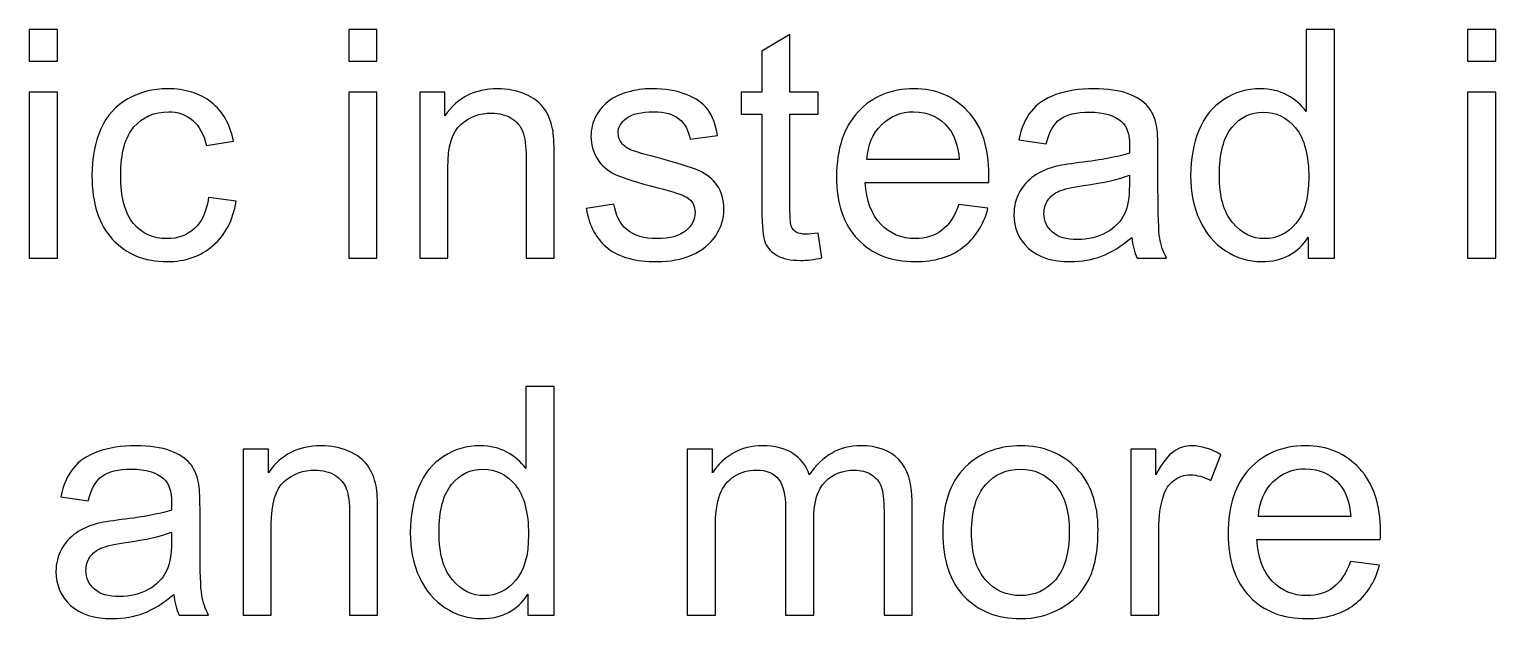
# Model space of a CAD drawing. Header units: millimetres. Extents: x 198 to 2433, y -984 to 145.
# Drawn here: x 1535 to 1651.6, y -943.1 to -896.2 of the extents above; entities that cross this region are included whole.
import ezdxf

# ---------------------------------------------------------------- set-up
doc = ezdxf.new("R2010")
doc.units = ezdxf.units.MM
doc.header["$MEASUREMENT"] = 0
doc.layers.add('Layer 1', color=7, linetype='Continuous')

msp = doc.modelspace()

# ---------------------------------------------------------------- linework, layer by layer
at = {"layer": 'Layer 1', "color": 250}
for points, knots in [([(1535.0001, -898.7872), (1535.0001, -898.7872), (1535.0001, -896.2472), (1535.0001, -896.2472), (1535.0001, -896.2472), (1537.2353, -896.2472), (1537.2353, -896.2472), (1537.2353, -896.2472), (1537.2353, -898.7872), (1537.2353, -898.7872), (1537.2353, -898.7872), (1535.0001, -898.7872), (1535.0001, -898.7872)], [0, 0, 0, 0, 0.25, 0.25, 0.25, 0.5, 0.5, 0.5, 0.75, 0.75, 0.75, 1, 1, 1, 1]), ([(1560.4001, -898.7872), (1560.4001, -898.7872), (1560.4001, -896.2472), (1560.4001, -896.2472), (1560.4001, -896.2472), (1562.6353, -896.2472), (1562.6353, -896.2472), (1562.6353, -896.2472), (1562.6353, -898.7872), (1562.6353, -898.7872), (1562.6353, -898.7872), (1560.4001, -898.7872), (1560.4001, -898.7872)], [0, 0, 0, 0, 0.25, 0.25, 0.25, 0.5, 0.5, 0.5, 0.75, 0.75, 0.75, 1, 1, 1, 1]), ([(1636.6889, -914.4336), (1636.6889, -914.4336), (1636.6889, -912.7614), (1636.6889, -912.7614), (1635.8549, -914.0611), (1634.6273, -914.713), (1633.0059, -914.713), (1631.956, -914.713), (1630.9908, -914.4251), (1630.1145, -913.8452), (1629.234, -913.2694), (1628.5524, -912.4609), (1628.0656, -911.4279), (1627.583, -910.3908), (1627.3417, -909.2012), (1627.3417, -907.855), (1627.3417, -906.5427), (1627.5618, -905.3531), (1627.9979, -904.2821), (1628.4381, -903.2153), (1629.0943, -902.394), (1629.9706, -901.8267), (1630.8427, -901.2552), (1631.8248, -900.9716), (1632.9043, -900.9716), (1633.7002, -900.9716), (1634.4071, -901.1409), (1635.0252, -901.4754), (1635.6433, -901.8098), (1636.147, -902.2501), (1636.5365, -902.7877), (1636.5365, -902.7877), (1636.5365, -896.2472), (1636.5365, -896.2472), (1636.5365, -896.2472), (1638.7717, -896.2472), (1638.7717, -896.2472), (1638.7717, -896.2472), (1638.7717, -914.4336), (1638.7717, -914.4336), (1638.7717, -914.4336), (1636.6889, -914.4336), (1636.6889, -914.4336)], [0, 0, 0, 0, 0.07142857, 0.07142857, 0.07142857, 0.14285714, 0.14285714, 0.14285714, 0.21428571, 0.21428571, 0.21428571, 0.28571429, 0.28571429, 0.28571429, 0.35714286, 0.35714286, 0.35714286, 0.42857143, 0.42857143, 0.42857143, 0.5, 0.5, 0.5, 0.57142857, 0.57142857, 0.57142857, 0.64285714, 0.64285714, 0.64285714, 0.71428571, 0.71428571, 0.71428571, 0.78571429, 0.78571429, 0.78571429, 0.85714286, 0.85714286, 0.85714286, 0.92857143, 0.92857143, 0.92857143, 1, 1, 1, 1]), ([(1649.3635, -898.7872), (1649.3635, -898.7872), (1649.3635, -896.2472), (1649.3635, -896.2472), (1649.3635, -896.2472), (1651.5987, -896.2472), (1651.5987, -896.2472), (1651.5987, -896.2472), (1651.5987, -898.7872), (1651.5987, -898.7872), (1651.5987, -898.7872), (1649.3635, -898.7872), (1649.3635, -898.7872)], [0, 0, 0, 0, 0.25, 0.25, 0.25, 0.5, 0.5, 0.5, 0.75, 0.75, 0.75, 1, 1, 1, 1]), ([(1597.7211, -912.4397), (1597.7211, -912.4397), (1598.0259, -914.4124), (1598.0259, -914.4124), (1597.3994, -914.5437), (1596.8363, -914.6114), (1596.3453, -914.6114), (1595.5367, -914.6114), (1594.9102, -914.4844), (1594.4614, -914.2262), (1594.0169, -913.9679), (1593.7037, -913.6335), (1593.5216, -913.2144), (1593.3396, -912.7953), (1593.2507, -911.9148), (1593.2507, -910.5728), (1593.2507, -910.5728), (1593.2507, -902.9782), (1593.2507, -902.9782), (1593.2507, -902.9782), (1591.5997, -902.9782), (1591.5997, -902.9782), (1591.5997, -902.9782), (1591.5997, -901.251), (1591.5997, -901.251), (1591.5997, -901.251), (1593.2507, -901.251), (1593.2507, -901.251), (1593.2507, -901.251), (1593.2507, -897.9913), (1593.2507, -897.9913), (1593.2507, -897.9913), (1595.4859, -896.6494), (1595.4859, -896.6494), (1595.4859, -896.6494), (1595.4859, -901.251), (1595.4859, -901.251), (1595.4859, -901.251), (1597.7211, -901.251), (1597.7211, -901.251), (1597.7211, -901.251), (1597.7211, -902.9782), (1597.7211, -902.9782), (1597.7211, -902.9782), (1595.4859, -902.9782), (1595.4859, -902.9782), (1595.4859, -902.9782), (1595.4859, -910.6998), (1595.4859, -910.6998), (1595.4859, -911.339), (1595.524, -911.7497), (1595.6044, -911.9317), (1595.6806, -912.1137), (1595.8076, -912.2577), (1595.9854, -912.3677), (1596.1632, -912.4736), (1596.4172, -912.5286), (1596.7474, -912.5286), (1596.993, -912.5286), (1597.3189, -912.499), (1597.7211, -912.4397)], [0, 0, 0, 0, 0.05, 0.05, 0.05, 0.1, 0.1, 0.1, 0.15, 0.15, 0.15, 0.2, 0.2, 0.2, 0.25, 0.25, 0.25, 0.3, 0.3, 0.3, 0.35, 0.35, 0.35, 0.4, 0.4, 0.4, 0.45, 0.45, 0.45, 0.5, 0.5, 0.5, 0.55, 0.55, 0.55, 0.6, 0.6, 0.6, 0.65, 0.65, 0.65, 0.7, 0.7, 0.7, 0.75, 0.75, 0.75, 0.8, 0.8, 0.8, 0.85, 0.85, 0.85, 0.9, 0.9, 0.9, 0.95, 0.95, 0.95, 1, 1, 1, 1]), ([(1535.0001, -914.4336), (1535.0001, -914.4336), (1535.0001, -901.251), (1535.0001, -901.251), (1535.0001, -901.251), (1537.2353, -901.251), (1537.2353, -901.251), (1537.2353, -901.251), (1537.2353, -914.4336), (1537.2353, -914.4336), (1537.2353, -914.4336), (1535.0001, -914.4336), (1535.0001, -914.4336)], [0, 0, 0, 0, 0.25, 0.25, 0.25, 0.5, 0.5, 0.5, 0.75, 0.75, 0.75, 1, 1, 1, 1]), ([(1549.2537, -909.6076), (1549.2537, -909.6076), (1551.4381, -909.9124), (1551.4381, -909.9124), (1551.1968, -911.4152), (1550.5872, -912.5879), (1549.6008, -913.4388), (1548.6145, -914.2897), (1547.3995, -914.713), (1545.9644, -914.713), (1544.1652, -914.713), (1542.7174, -914.1246), (1541.6252, -912.9477), (1540.5288, -911.7708), (1539.9827, -910.086), (1539.9827, -907.8931), (1539.9827, -906.4707), (1540.2198, -905.2303), (1540.6897, -904.1635), (1541.1596, -903.101), (1541.875, -902.3009), (1542.8402, -901.7717), (1543.8012, -901.2383), (1544.8468, -900.9716), (1545.9813, -900.9716), (1547.408, -900.9716), (1548.5806, -901.3314), (1549.4865, -902.0553), (1550.3967, -902.7792), (1550.9809, -903.8079), (1551.2349, -905.1372), (1551.2349, -905.1372), (1549.0759, -905.4674), (1549.0759, -905.4674), (1548.8685, -904.5826), (1548.5044, -903.918), (1547.9752, -903.4693), (1547.4503, -903.0248), (1546.8153, -902.8004), (1546.0702, -902.8004), (1544.9442, -902.8004), (1544.0298, -903.2026), (1543.3228, -904.0069), (1542.6201, -904.8155), (1542.2687, -906.0855), (1542.2687, -907.8296), (1542.2687, -909.5991), (1542.6074, -910.8818), (1543.2847, -911.6819), (1543.9663, -912.482), (1544.851, -912.8842), (1545.939, -912.8842), (1546.8195, -912.8842), (1547.5519, -912.6175), (1548.1361, -912.0799), (1548.7245, -911.5465), (1549.0971, -910.721), (1549.2537, -909.6076)], [0, 0, 0, 0, 0.05263158, 0.05263158, 0.05263158, 0.10526316, 0.10526316, 0.10526316, 0.15789474, 0.15789474, 0.15789474, 0.21052632, 0.21052632, 0.21052632, 0.26315789, 0.26315789, 0.26315789, 0.31578947, 0.31578947, 0.31578947, 0.36842105, 0.36842105, 0.36842105, 0.42105263, 0.42105263, 0.42105263, 0.47368421, 0.47368421, 0.47368421, 0.52631579, 0.52631579, 0.52631579, 0.57894737, 0.57894737, 0.57894737, 0.63157895, 0.63157895, 0.63157895, 0.68421053, 0.68421053, 0.68421053, 0.73684211, 0.73684211, 0.73684211, 0.78947368, 0.78947368, 0.78947368, 0.84210526, 0.84210526, 0.84210526, 0.89473684, 0.89473684, 0.89473684, 0.94736842, 0.94736842, 0.94736842, 1, 1, 1, 1]), ([(1560.4001, -914.4336), (1560.4001, -914.4336), (1560.4001, -901.251), (1560.4001, -901.251), (1560.4001, -901.251), (1562.6353, -901.251), (1562.6353, -901.251), (1562.6353, -901.251), (1562.6353, -914.4336), (1562.6353, -914.4336), (1562.6353, -914.4336), (1560.4001, -914.4336), (1560.4001, -914.4336)], [0, 0, 0, 0, 0.25, 0.25, 0.25, 0.5, 0.5, 0.5, 0.75, 0.75, 0.75, 1, 1, 1, 1]), ([(1566.0431, -914.4336), (1566.0431, -914.4336), (1566.0431, -901.251), (1566.0431, -901.251), (1566.0431, -901.251), (1568.0497, -901.251), (1568.0497, -901.251), (1568.0497, -901.251), (1568.0497, -903.1221), (1568.0497, -903.1221), (1569.0149, -901.687), (1570.4119, -900.9716), (1572.2365, -900.9716), (1573.0323, -900.9716), (1573.7605, -901.1155), (1574.4251, -901.3992), (1575.0897, -901.6828), (1575.5893, -902.0596), (1575.9195, -902.521), (1576.2497, -902.9824), (1576.4825, -903.5328), (1576.6137, -904.1678), (1576.6942, -904.5826), (1576.7365, -905.3065), (1576.7365, -906.3395), (1576.7365, -906.3395), (1576.7365, -914.4336), (1576.7365, -914.4336), (1576.7365, -914.4336), (1574.5013, -914.4336), (1574.5013, -914.4336), (1574.5013, -914.4336), (1574.5013, -906.4241), (1574.5013, -906.4241), (1574.5013, -905.514), (1574.4166, -904.8324), (1574.2431, -904.3837), (1574.0695, -903.9349), (1573.7605, -903.5751), (1573.3202, -903.3042), (1572.8799, -903.0375), (1572.3592, -902.902), (1571.7666, -902.902), (1570.8183, -902.902), (1570.0013, -903.2026), (1569.3112, -903.8079), (1568.6212, -904.4091), (1568.2783, -905.5563), (1568.2783, -907.2412), (1568.2783, -907.2412), (1568.2783, -914.4336), (1568.2783, -914.4336), (1568.2783, -914.4336), (1566.0431, -914.4336), (1566.0431, -914.4336)], [0, 0, 0, 0, 0.05555556, 0.05555556, 0.05555556, 0.11111111, 0.11111111, 0.11111111, 0.16666667, 0.16666667, 0.16666667, 0.22222222, 0.22222222, 0.22222222, 0.27777778, 0.27777778, 0.27777778, 0.33333333, 0.33333333, 0.33333333, 0.38888889, 0.38888889, 0.38888889, 0.44444444, 0.44444444, 0.44444444, 0.5, 0.5, 0.5, 0.55555556, 0.55555556, 0.55555556, 0.61111111, 0.61111111, 0.61111111, 0.66666667, 0.66666667, 0.66666667, 0.72222222, 0.72222222, 0.72222222, 0.77777778, 0.77777778, 0.77777778, 0.83333333, 0.83333333, 0.83333333, 0.88888889, 0.88888889, 0.88888889, 0.94444444, 0.94444444, 0.94444444, 1, 1, 1, 1]), ([(1579.2807, -910.4966), (1579.2807, -910.4966), (1581.4905, -910.141), (1581.4905, -910.141), (1581.6133, -911.0258), (1581.9604, -911.7031), (1582.5277, -912.1772), (1583.0949, -912.6471), (1583.8908, -912.8842), (1584.9068, -912.8842), (1585.9355, -912.8842), (1586.6975, -912.6768), (1587.197, -912.2577), (1587.6923, -911.8428), (1587.9421, -911.3517), (1587.9421, -910.7887), (1587.9421, -910.2849), (1587.7177, -909.887), (1587.2732, -909.5991), (1586.96, -909.4002), (1586.198, -909.1504), (1584.9872, -908.8414), (1583.3532, -908.4307), (1582.2229, -908.0751), (1581.5879, -907.7746), (1580.9571, -907.4698), (1580.4787, -907.0549), (1580.1528, -906.5215), (1579.8268, -905.9923), (1579.6617, -905.4039), (1579.6617, -904.7604), (1579.6617, -904.172), (1579.7972, -903.6301), (1580.0639, -903.1306), (1580.3348, -902.6311), (1580.6989, -902.2162), (1581.1603, -901.886), (1581.5074, -901.632), (1581.9816, -901.4161), (1582.5785, -901.2383), (1583.1796, -901.0605), (1583.8188, -900.9716), (1584.5046, -900.9716), (1585.5376, -900.9716), (1586.4435, -901.1198), (1587.2224, -901.4203), (1588.0056, -901.7167), (1588.5813, -902.1231), (1588.9539, -902.6311), (1589.3222, -903.1433), (1589.5804, -903.8249), (1589.7201, -904.68), (1589.7201, -904.68), (1587.5357, -904.9848), (1587.5357, -904.9848), (1587.4383, -904.299), (1587.1505, -903.7614), (1586.6763, -903.3761), (1586.2022, -902.9909), (1585.5333, -902.8004), (1584.6655, -902.8004), (1583.6453, -902.8004), (1582.9129, -902.9697), (1582.4769, -903.3084), (1582.0408, -903.6471), (1581.8207, -904.045), (1581.8207, -904.498), (1581.8207, -904.7858), (1581.9096, -905.0483), (1582.0916, -905.2811), (1582.2737, -905.5182), (1582.5573, -905.7172), (1582.9468, -905.8738), (1583.1711, -905.9585), (1583.8231, -906.149), (1584.9153, -906.4453), (1586.4901, -906.8644), (1587.5907, -907.2115), (1588.2173, -907.4782), (1588.8438, -907.7449), (1589.3349, -908.1386), (1589.6905, -908.6466), (1590.0503, -909.1589), (1590.2281, -909.7939), (1590.2281, -910.5559), (1590.2281, -911.2967), (1590.0122, -911.9952), (1589.5762, -912.6514), (1589.1401, -913.3075), (1588.5136, -913.8155), (1587.6966, -914.1754), (1586.8753, -914.5352), (1585.9482, -914.713), (1584.9153, -914.713), (1583.205, -914.713), (1581.8969, -914.3574), (1580.9994, -913.6504), (1580.102, -912.9392), (1579.5305, -911.8894), (1579.2807, -910.4966)], [0, 0, 0, 0, 0.03030303, 0.03030303, 0.03030303, 0.06060606, 0.06060606, 0.06060606, 0.09090909, 0.09090909, 0.09090909, 0.12121212, 0.12121212, 0.12121212, 0.15151515, 0.15151515, 0.15151515, 0.18181818, 0.18181818, 0.18181818, 0.21212121, 0.21212121, 0.21212121, 0.24242424, 0.24242424, 0.24242424, 0.27272727, 0.27272727, 0.27272727, 0.3030303, 0.3030303, 0.3030303, 0.33333333, 0.33333333, 0.33333333, 0.36363636, 0.36363636, 0.36363636, 0.39393939, 0.39393939, 0.39393939, 0.42424242, 0.42424242, 0.42424242, 0.45454545, 0.45454545, 0.45454545, 0.48484848, 0.48484848, 0.48484848, 0.51515152, 0.51515152, 0.51515152, 0.54545455, 0.54545455, 0.54545455, 0.57575758, 0.57575758, 0.57575758, 0.60606061, 0.60606061, 0.60606061, 0.63636364, 0.63636364, 0.63636364, 0.66666667, 0.66666667, 0.66666667, 0.6969697, 0.6969697, 0.6969697, 0.72727273, 0.72727273, 0.72727273, 0.75757576, 0.75757576, 0.75757576, 0.78787879, 0.78787879, 0.78787879, 0.81818182, 0.81818182, 0.81818182, 0.84848485, 0.84848485, 0.84848485, 0.87878788, 0.87878788, 0.87878788, 0.90909091, 0.90909091, 0.90909091, 0.93939394, 0.93939394, 0.93939394, 0.96969697, 0.96969697, 0.96969697, 1, 1, 1, 1]), ([(1608.9183, -910.1664), (1608.9183, -910.1664), (1611.2297, -910.4712), (1611.2297, -910.4712), (1610.8699, -911.8132), (1610.1968, -912.8588), (1609.2146, -913.5996), (1608.2325, -914.3405), (1606.9794, -914.713), (1605.4512, -914.713), (1603.5293, -914.713), (1602.0053, -914.1203), (1600.8792, -912.935), (1599.7531, -911.7539), (1599.1901, -910.0902), (1599.1901, -907.9524), (1599.1901, -905.7426), (1599.7574, -904.0238), (1600.8961, -902.8046), (1602.0349, -901.5812), (1603.5123, -900.9716), (1605.3284, -900.9716), (1607.0853, -900.9716), (1608.5204, -901.5685), (1609.6337, -902.7665), (1610.7471, -903.9646), (1611.3059, -905.6494), (1611.3059, -907.8211), (1611.3059, -907.9524), (1611.3017, -908.1513), (1611.2932, -908.4138), (1611.2932, -908.4138), (1601.4761, -908.4138), (1601.4761, -908.4138), (1601.5608, -909.8574), (1601.9672, -910.9665), (1602.7038, -911.7327), (1603.4361, -912.499), (1604.3548, -912.8842), (1605.4512, -912.8842), (1606.2682, -912.8842), (1606.9667, -912.6683), (1607.5425, -912.2365), (1608.1224, -911.8047), (1608.5796, -911.1147), (1608.9183, -910.1664)], [0, 0, 0, 0, 0.06666667, 0.06666667, 0.06666667, 0.13333333, 0.13333333, 0.13333333, 0.2, 0.2, 0.2, 0.26666667, 0.26666667, 0.26666667, 0.33333333, 0.33333333, 0.33333333, 0.4, 0.4, 0.4, 0.46666667, 0.46666667, 0.46666667, 0.53333333, 0.53333333, 0.53333333, 0.6, 0.6, 0.6, 0.66666667, 0.66666667, 0.66666667, 0.73333333, 0.73333333, 0.73333333, 0.8, 0.8, 0.8, 0.86666667, 0.86666667, 0.86666667, 0.93333333, 0.93333333, 0.93333333, 1, 1, 1, 1]), ([(1622.6639, -912.7826), (1621.8342, -913.4896), (1621.0341, -913.9849), (1620.2678, -914.277), (1619.5016, -914.5691), (1618.6803, -914.713), (1617.7998, -914.713), (1616.352, -914.713), (1615.2386, -914.3616), (1614.4597, -913.6547), (1613.6808, -912.9519), (1613.2913, -912.0502), (1613.2913, -910.9538), (1613.2913, -910.3103), (1613.4395, -909.7219), (1613.7316, -909.1885), (1614.0279, -908.6551), (1614.4131, -908.2318), (1614.8873, -907.91), (1615.3656, -907.5883), (1615.899, -907.3428), (1616.4959, -907.1777), (1616.9362, -907.0634), (1617.6008, -906.9533), (1618.4856, -906.8432), (1620.289, -906.6316), (1621.6225, -906.3733), (1622.4734, -906.077), (1622.4819, -905.7722), (1622.4861, -905.5775), (1622.4861, -905.497), (1622.4861, -904.5911), (1622.2744, -903.9519), (1621.8511, -903.5793), (1621.2796, -903.0756), (1620.4287, -902.8258), (1619.3026, -902.8258), (1618.2485, -902.8258), (1617.4696, -903.0121), (1616.9701, -903.3804), (1616.4663, -903.7487), (1616.098, -904.4006), (1615.8567, -905.3404), (1615.8567, -905.3404), (1613.6723, -905.0356), (1613.6723, -905.0356), (1613.8713, -904.1), (1614.1972, -903.3423), (1614.6544, -902.7665), (1615.1116, -902.1908), (1615.772, -901.7505), (1616.6356, -901.4373), (1617.495, -901.1282), (1618.4983, -900.9716), (1619.6328, -900.9716), (1620.7589, -900.9716), (1621.6775, -901.1028), (1622.3845, -901.3695), (1623.0872, -901.6362), (1623.6079, -901.9664), (1623.9381, -902.3686), (1624.2683, -902.7708), (1624.5012, -903.2788), (1624.6366, -903.8926), (1624.7086, -904.2736), (1624.7467, -904.9594), (1624.7467, -905.9458), (1624.7467, -905.9458), (1624.7467, -908.9091), (1624.7467, -908.9091), (1624.7467, -910.9792), (1624.7933, -912.2873), (1624.8864, -912.8419), (1624.9753, -913.3964), (1625.1616, -913.9256), (1625.4325, -914.4336), (1625.4325, -914.4336), (1623.0957, -914.4336), (1623.0957, -914.4336), (1622.8713, -913.9637), (1622.7274, -913.4134), (1622.6639, -912.7826)], [0, 0, 0, 0, 0.03703704, 0.03703704, 0.03703704, 0.07407407, 0.07407407, 0.07407407, 0.11111111, 0.11111111, 0.11111111, 0.14814815, 0.14814815, 0.14814815, 0.18518519, 0.18518519, 0.18518519, 0.22222222, 0.22222222, 0.22222222, 0.25925926, 0.25925926, 0.25925926, 0.2962963, 0.2962963, 0.2962963, 0.33333333, 0.33333333, 0.33333333, 0.37037037, 0.37037037, 0.37037037, 0.40740741, 0.40740741, 0.40740741, 0.44444444, 0.44444444, 0.44444444, 0.48148148, 0.48148148, 0.48148148, 0.51851852, 0.51851852, 0.51851852, 0.55555556, 0.55555556, 0.55555556, 0.59259259, 0.59259259, 0.59259259, 0.62962963, 0.62962963, 0.62962963, 0.66666667, 0.66666667, 0.66666667, 0.7037037, 0.7037037, 0.7037037, 0.74074074, 0.74074074, 0.74074074, 0.77777778, 0.77777778, 0.77777778, 0.81481481, 0.81481481, 0.81481481, 0.85185185, 0.85185185, 0.85185185, 0.88888889, 0.88888889, 0.88888889, 0.92592593, 0.92592593, 0.92592593, 0.96296296, 0.96296296, 0.96296296, 1, 1, 1, 1]), ([(1649.3635, -914.4336), (1649.3635, -914.4336), (1649.3635, -901.251), (1649.3635, -901.251), (1649.3635, -901.251), (1651.5987, -901.251), (1651.5987, -901.251), (1651.5987, -901.251), (1651.5987, -914.4336), (1651.5987, -914.4336), (1651.5987, -914.4336), (1649.3635, -914.4336), (1649.3635, -914.4336)], [0, 0, 0, 0, 0.25, 0.25, 0.25, 0.5, 0.5, 0.5, 0.75, 0.75, 0.75, 1, 1, 1, 1]), ([(1601.6031, -906.585), (1601.6031, -906.585), (1608.9437, -906.585), (1608.9437, -906.585), (1608.8463, -905.4759), (1608.5627, -904.6461), (1608.1013, -904.0916), (1607.3943, -903.2322), (1606.4714, -902.8004), (1605.3411, -902.8004), (1604.3167, -902.8004), (1603.4573, -903.1433), (1602.7588, -903.8291), (1602.0645, -904.5149), (1601.6793, -905.4335), (1601.6031, -906.585)], [0, 0, 0, 0, 0.2, 0.2, 0.2, 0.4, 0.4, 0.4, 0.6, 0.6, 0.6, 0.8, 0.8, 0.8, 1, 1, 1, 1]), ([(1629.6277, -907.8592), (1629.6277, -909.5441), (1629.9833, -910.8014), (1630.6987, -911.6354), (1631.4099, -912.4693), (1632.2524, -912.8842), (1633.2218, -912.8842), (1634.1997, -912.8842), (1635.0294, -912.4863), (1635.7152, -911.6904), (1636.3968, -910.8945), (1636.7397, -909.6796), (1636.7397, -908.0455), (1636.7397, -906.2506), (1636.3926, -904.9298), (1635.6941, -904.0873), (1634.9998, -903.2449), (1634.1404, -902.8258), (1633.1202, -902.8258), (1632.1254, -902.8258), (1631.2956, -903.228), (1630.6268, -904.0365), (1629.9621, -904.8451), (1629.6277, -906.1193), (1629.6277, -907.8592)], [0, 0, 0, 0, 0.125, 0.125, 0.125, 0.25, 0.25, 0.25, 0.375, 0.375, 0.375, 0.5, 0.5, 0.5, 0.625, 0.625, 0.625, 0.75, 0.75, 0.75, 0.875, 0.875, 0.875, 1, 1, 1, 1]), ([(1622.4861, -907.8296), (1621.6733, -908.1598), (1620.4541, -908.4392), (1618.8285, -908.6678), (1617.9056, -908.799), (1617.2537, -908.9472), (1616.8727, -909.1123), (1616.4917, -909.2774), (1616.1996, -909.5187), (1615.9922, -909.832), (1615.7847, -910.1495), (1615.6789, -910.5008), (1615.6789, -910.8903), (1615.6789, -911.4787), (1615.9033, -911.974), (1616.3562, -912.3677), (1616.8092, -912.7614), (1617.4696, -912.9604), (1618.3374, -912.9604), (1619.1968, -912.9604), (1619.963, -912.7741), (1620.6361, -912.3974), (1621.305, -912.0248), (1621.8003, -911.5126), (1622.1136, -910.8649), (1622.3549, -910.3611), (1622.4734, -909.6203), (1622.4734, -908.6424), (1622.4734, -908.6424), (1622.4861, -907.8296), (1622.4861, -907.8296)], [0, 0, 0, 0, 0.1, 0.1, 0.1, 0.2, 0.2, 0.2, 0.3, 0.3, 0.3, 0.4, 0.4, 0.4, 0.5, 0.5, 0.5, 0.6, 0.6, 0.6, 0.7, 0.7, 0.7, 0.8, 0.8, 0.8, 0.9, 0.9, 0.9, 1, 1, 1, 1]), ([(1574.6409, -942.8097), (1574.6409, -942.8097), (1574.6409, -941.1375), (1574.6409, -941.1375), (1573.8069, -942.4372), (1572.5793, -943.0891), (1570.9579, -943.0891), (1569.908, -943.0891), (1568.9428, -942.8012), (1568.0665, -942.2213), (1567.186, -941.6455), (1566.5044, -940.837), (1566.0176, -939.804), (1565.535, -938.7669), (1565.2937, -937.5773), (1565.2937, -936.2311), (1565.2937, -934.9188), (1565.5138, -933.7292), (1565.9499, -932.6582), (1566.3901, -931.5914), (1567.0463, -930.7701), (1567.9226, -930.2028), (1568.7947, -929.6313), (1569.7768, -929.3477), (1570.8563, -929.3477), (1571.6522, -929.3477), (1572.3591, -929.517), (1572.9772, -929.8515), (1573.5953, -930.1859), (1574.099, -930.6262), (1574.4885, -931.1638), (1574.4885, -931.1638), (1574.4885, -924.6233), (1574.4885, -924.6233), (1574.4885, -924.6233), (1576.7237, -924.6233), (1576.7237, -924.6233), (1576.7237, -924.6233), (1576.7237, -942.8097), (1576.7237, -942.8097), (1576.7237, -942.8097), (1574.6409, -942.8097), (1574.6409, -942.8097)], [0, 0, 0, 0, 0.07142857, 0.07142857, 0.07142857, 0.14285714, 0.14285714, 0.14285714, 0.21428571, 0.21428571, 0.21428571, 0.28571429, 0.28571429, 0.28571429, 0.35714286, 0.35714286, 0.35714286, 0.42857143, 0.42857143, 0.42857143, 0.5, 0.5, 0.5, 0.57142857, 0.57142857, 0.57142857, 0.64285714, 0.64285714, 0.64285714, 0.71428571, 0.71428571, 0.71428571, 0.78571429, 0.78571429, 0.78571429, 0.85714286, 0.85714286, 0.85714286, 0.92857143, 0.92857143, 0.92857143, 1, 1, 1, 1]), ([(1546.4893, -941.1587), (1545.6596, -941.8657), (1544.8595, -942.361), (1544.0932, -942.6531), (1543.327, -942.9452), (1542.5057, -943.0891), (1541.6252, -943.0891), (1540.1774, -943.0891), (1539.064, -942.7377), (1538.2851, -942.0308), (1537.5062, -941.328), (1537.1167, -940.4263), (1537.1167, -939.3299), (1537.1167, -938.6864), (1537.2649, -938.098), (1537.557, -937.5646), (1537.8533, -937.0312), (1538.2385, -936.6079), (1538.7127, -936.2861), (1539.191, -935.9644), (1539.7244, -935.7189), (1540.3213, -935.5538), (1540.7616, -935.4395), (1541.4262, -935.3294), (1542.311, -935.2193), (1544.1144, -935.0077), (1545.4479, -934.7494), (1546.2988, -934.4531), (1546.3073, -934.1483), (1546.3115, -933.9536), (1546.3115, -933.8731), (1546.3115, -932.9672), (1546.0998, -932.328), (1545.6765, -931.9554), (1545.105, -931.4517), (1544.2541, -931.2019), (1543.128, -931.2019), (1542.0739, -931.2019), (1541.295, -931.3882), (1540.7955, -931.7565), (1540.2917, -932.1248), (1539.9234, -932.7767), (1539.6821, -933.7165), (1539.6821, -933.7165), (1537.4977, -933.4117), (1537.4977, -933.4117), (1537.6967, -932.4761), (1538.0226, -931.7184), (1538.4798, -931.1426), (1538.937, -930.5669), (1539.5974, -930.1266), (1540.461, -929.8134), (1541.3204, -929.5043), (1542.3237, -929.3477), (1543.4582, -929.3477), (1544.5843, -929.3477), (1545.5029, -929.4789), (1546.2099, -929.7456), (1546.9126, -930.0123), (1547.4333, -930.3425), (1547.7635, -930.7447), (1548.0937, -931.1469), (1548.3266, -931.6549), (1548.462, -932.2687), (1548.534, -932.6497), (1548.5721, -933.3355), (1548.5721, -934.3219), (1548.5721, -934.3219), (1548.5721, -937.2852), (1548.5721, -937.2852), (1548.5721, -939.3553), (1548.6187, -940.6634), (1548.7118, -941.218), (1548.8007, -941.7725), (1548.987, -942.3017), (1549.2579, -942.8097), (1549.2579, -942.8097), (1546.9211, -942.8097), (1546.9211, -942.8097), (1546.6967, -942.3398), (1546.5528, -941.7895), (1546.4893, -941.1587)], [0, 0, 0, 0, 0.03703704, 0.03703704, 0.03703704, 0.07407407, 0.07407407, 0.07407407, 0.11111111, 0.11111111, 0.11111111, 0.14814815, 0.14814815, 0.14814815, 0.18518519, 0.18518519, 0.18518519, 0.22222222, 0.22222222, 0.22222222, 0.25925926, 0.25925926, 0.25925926, 0.2962963, 0.2962963, 0.2962963, 0.33333333, 0.33333333, 0.33333333, 0.37037037, 0.37037037, 0.37037037, 0.40740741, 0.40740741, 0.40740741, 0.44444444, 0.44444444, 0.44444444, 0.48148148, 0.48148148, 0.48148148, 0.51851852, 0.51851852, 0.51851852, 0.55555556, 0.55555556, 0.55555556, 0.59259259, 0.59259259, 0.59259259, 0.62962963, 0.62962963, 0.62962963, 0.66666667, 0.66666667, 0.66666667, 0.7037037, 0.7037037, 0.7037037, 0.74074074, 0.74074074, 0.74074074, 0.77777778, 0.77777778, 0.77777778, 0.81481481, 0.81481481, 0.81481481, 0.85185185, 0.85185185, 0.85185185, 0.88888889, 0.88888889, 0.88888889, 0.92592593, 0.92592593, 0.92592593, 0.96296296, 0.96296296, 0.96296296, 1, 1, 1, 1]), ([(1552.0053, -942.8097), (1552.0053, -942.8097), (1552.0053, -929.6271), (1552.0053, -929.6271), (1552.0053, -929.6271), (1554.0119, -929.6271), (1554.0119, -929.6271), (1554.0119, -929.6271), (1554.0119, -931.4982), (1554.0119, -931.4982), (1554.9771, -930.0631), (1556.3741, -929.3477), (1558.1987, -929.3477), (1558.9945, -929.3477), (1559.7227, -929.4916), (1560.3873, -929.7753), (1561.0519, -930.0589), (1561.5515, -930.4357), (1561.8817, -930.8971), (1562.2119, -931.3585), (1562.4447, -931.9089), (1562.5759, -932.5439), (1562.6564, -932.9587), (1562.6987, -933.6826), (1562.6987, -934.7156), (1562.6987, -934.7156), (1562.6987, -942.8097), (1562.6987, -942.8097), (1562.6987, -942.8097), (1560.4635, -942.8097), (1560.4635, -942.8097), (1560.4635, -942.8097), (1560.4635, -934.8002), (1560.4635, -934.8002), (1560.4635, -933.8901), (1560.3788, -933.2085), (1560.2053, -932.7598), (1560.0317, -932.311), (1559.7227, -931.9512), (1559.2824, -931.6803), (1558.8421, -931.4136), (1558.3214, -931.2781), (1557.7288, -931.2781), (1556.7805, -931.2781), (1555.9635, -931.5787), (1555.2734, -932.184), (1554.5834, -932.7852), (1554.2405, -933.9324), (1554.2405, -935.6173), (1554.2405, -935.6173), (1554.2405, -942.8097), (1554.2405, -942.8097), (1554.2405, -942.8097), (1552.0053, -942.8097), (1552.0053, -942.8097)], [0, 0, 0, 0, 0.05555556, 0.05555556, 0.05555556, 0.11111111, 0.11111111, 0.11111111, 0.16666667, 0.16666667, 0.16666667, 0.22222222, 0.22222222, 0.22222222, 0.27777778, 0.27777778, 0.27777778, 0.33333333, 0.33333333, 0.33333333, 0.38888889, 0.38888889, 0.38888889, 0.44444444, 0.44444444, 0.44444444, 0.5, 0.5, 0.5, 0.55555556, 0.55555556, 0.55555556, 0.61111111, 0.61111111, 0.61111111, 0.66666667, 0.66666667, 0.66666667, 0.72222222, 0.72222222, 0.72222222, 0.77777778, 0.77777778, 0.77777778, 0.83333333, 0.83333333, 0.83333333, 0.88888889, 0.88888889, 0.88888889, 0.94444444, 0.94444444, 0.94444444, 1, 1, 1, 1]), ([(1587.3155, -942.8097), (1587.3155, -942.8097), (1587.3155, -929.6271), (1587.3155, -929.6271), (1587.3155, -929.6271), (1589.3221, -929.6271), (1589.3221, -929.6271), (1589.3221, -929.6271), (1589.3221, -931.4898), (1589.3221, -931.4898), (1589.7327, -930.8463), (1590.2831, -930.3256), (1590.9689, -929.9361), (1591.6547, -929.5424), (1592.4336, -929.3477), (1593.3099, -929.3477), (1594.2836, -929.3477), (1595.0837, -929.5509), (1595.706, -929.9531), (1596.3283, -930.3595), (1596.7685, -930.9225), (1597.0225, -931.6506), (1598.0724, -930.1139), (1599.4313, -929.3477), (1601.1077, -929.3477), (1602.42, -929.3477), (1603.4318, -929.7075), (1604.1345, -930.4314), (1604.8415, -931.1553), (1605.1971, -932.2687), (1605.1971, -933.7715), (1605.1971, -933.7715), (1605.1971, -942.8097), (1605.1971, -942.8097), (1605.1971, -942.8097), (1602.9619, -942.8097), (1602.9619, -942.8097), (1602.9619, -942.8097), (1602.9619, -934.5124), (1602.9619, -934.5124), (1602.9619, -933.6234), (1602.8857, -932.9799), (1602.7418, -932.5862), (1602.5978, -932.1925), (1602.3354, -931.8792), (1601.9501, -931.6379), (1601.5691, -931.3966), (1601.1204, -931.2781), (1600.6082, -931.2781), (1599.6768, -931.2781), (1598.9064, -931.5871), (1598.2925, -932.201), (1597.6787, -932.819), (1597.3739, -933.8054), (1597.3739, -935.1601), (1597.3739, -935.1601), (1597.3739, -942.8097), (1597.3739, -942.8097), (1597.3739, -942.8097), (1595.1387, -942.8097), (1595.1387, -942.8097), (1595.1387, -942.8097), (1595.1387, -934.2541), (1595.1387, -934.2541), (1595.1387, -933.2635), (1594.9567, -932.5185), (1594.5926, -932.0232), (1594.2285, -931.5279), (1593.6316, -931.2781), (1592.8061, -931.2781), (1592.1796, -931.2781), (1591.5996, -931.4432), (1591.0662, -931.7734), (1590.5328, -932.1036), (1590.1476, -932.5862), (1589.9063, -933.2254), (1589.6692, -933.8604), (1589.5507, -934.7791), (1589.5507, -935.9771), (1589.5507, -935.9771), (1589.5507, -942.8097), (1589.5507, -942.8097), (1589.5507, -942.8097), (1587.3155, -942.8097), (1587.3155, -942.8097)], [0, 0, 0, 0, 0.03571429, 0.03571429, 0.03571429, 0.07142857, 0.07142857, 0.07142857, 0.10714286, 0.10714286, 0.10714286, 0.14285714, 0.14285714, 0.14285714, 0.17857143, 0.17857143, 0.17857143, 0.21428571, 0.21428571, 0.21428571, 0.25, 0.25, 0.25, 0.28571429, 0.28571429, 0.28571429, 0.32142857, 0.32142857, 0.32142857, 0.35714286, 0.35714286, 0.35714286, 0.39285714, 0.39285714, 0.39285714, 0.42857143, 0.42857143, 0.42857143, 0.46428571, 0.46428571, 0.46428571, 0.5, 0.5, 0.5, 0.53571429, 0.53571429, 0.53571429, 0.57142857, 0.57142857, 0.57142857, 0.60714286, 0.60714286, 0.60714286, 0.64285714, 0.64285714, 0.64285714, 0.67857143, 0.67857143, 0.67857143, 0.71428571, 0.71428571, 0.71428571, 0.75, 0.75, 0.75, 0.78571429, 0.78571429, 0.78571429, 0.82142857, 0.82142857, 0.82142857, 0.85714286, 0.85714286, 0.85714286, 0.89285714, 0.89285714, 0.89285714, 0.92857143, 0.92857143, 0.92857143, 0.96428571, 0.96428571, 0.96428571, 1, 1, 1, 1]), ([(1607.6355, -936.2184), (1607.6355, -933.7842), (1608.3128, -931.9808), (1609.6717, -930.8082), (1610.802, -929.8345), (1612.1863, -929.3477), (1613.8162, -929.3477), (1615.6238, -929.3477), (1617.1055, -929.9404), (1618.2569, -931.1257), (1619.4042, -932.3068), (1619.9799, -933.9451), (1619.9799, -936.0321), (1619.9799, -937.7255), (1619.7259, -939.0547), (1619.2179, -940.0242), (1618.7099, -940.9936), (1617.9691, -941.7471), (1616.9954, -942.2848), (1616.026, -942.8224), (1614.9634, -943.0891), (1613.8162, -943.0891), (1611.9704, -943.0891), (1610.4803, -942.5007), (1609.3415, -941.3196), (1608.2028, -940.1385), (1607.6355, -938.4367), (1607.6355, -936.2184)], [0, 0, 0, 0, 0.11111111, 0.11111111, 0.11111111, 0.22222222, 0.22222222, 0.22222222, 0.33333333, 0.33333333, 0.33333333, 0.44444444, 0.44444444, 0.44444444, 0.55555556, 0.55555556, 0.55555556, 0.66666667, 0.66666667, 0.66666667, 0.77777778, 0.77777778, 0.77777778, 0.88888889, 0.88888889, 0.88888889, 1, 1, 1, 1]), ([(1622.5749, -942.8097), (1622.5749, -942.8097), (1622.5749, -929.6271), (1622.5749, -929.6271), (1622.5749, -929.6271), (1624.5815, -929.6271), (1624.5815, -929.6271), (1624.5815, -929.6271), (1624.5815, -931.6464), (1624.5815, -931.6464), (1625.0937, -930.7108), (1625.5679, -930.0928), (1626.0039, -929.7964), (1626.4399, -929.4959), (1626.9183, -929.3477), (1627.439, -929.3477), (1628.1925, -929.3477), (1628.9588, -929.5848), (1629.7377, -930.0547), (1629.7377, -930.0547), (1628.9418, -932.1163), (1628.9418, -932.1163), (1628.4, -931.8115), (1627.8581, -931.6591), (1627.3162, -931.6591), (1626.8294, -931.6591), (1626.3934, -931.8073), (1626.0081, -932.0994), (1625.6229, -932.3915), (1625.3477, -932.7979), (1625.1826, -933.3186), (1624.9329, -934.1102), (1624.8101, -934.978), (1624.8101, -935.9221), (1624.8101, -935.9221), (1624.8101, -942.8097), (1624.8101, -942.8097), (1624.8101, -942.8097), (1622.5749, -942.8097), (1622.5749, -942.8097)], [0, 0, 0, 0, 0.07692308, 0.07692308, 0.07692308, 0.15384615, 0.15384615, 0.15384615, 0.23076923, 0.23076923, 0.23076923, 0.30769231, 0.30769231, 0.30769231, 0.38461538, 0.38461538, 0.38461538, 0.46153846, 0.46153846, 0.46153846, 0.53846154, 0.53846154, 0.53846154, 0.61538462, 0.61538462, 0.61538462, 0.69230769, 0.69230769, 0.69230769, 0.76923077, 0.76923077, 0.76923077, 0.84615385, 0.84615385, 0.84615385, 0.92307692, 0.92307692, 0.92307692, 1, 1, 1, 1]), ([(1640.0501, -938.5425), (1640.0501, -938.5425), (1642.3615, -938.8473), (1642.3615, -938.8473), (1642.0017, -940.1893), (1641.3286, -941.2349), (1640.3464, -941.9757), (1639.3643, -942.7166), (1638.1112, -943.0891), (1636.583, -943.0891), (1634.6611, -943.0891), (1633.1371, -942.4964), (1632.011, -941.3111), (1630.8849, -940.13), (1630.3219, -938.4663), (1630.3219, -936.3285), (1630.3219, -934.1187), (1630.8892, -932.3999), (1632.0279, -931.1807), (1633.1667, -929.9573), (1634.6441, -929.3477), (1636.4602, -929.3477), (1638.2171, -929.3477), (1639.6522, -929.9446), (1640.7655, -931.1426), (1641.8789, -932.3407), (1642.4377, -934.0255), (1642.4377, -936.1972), (1642.4377, -936.3285), (1642.4335, -936.5274), (1642.425, -936.7899), (1642.425, -936.7899), (1632.6079, -936.7899), (1632.6079, -936.7899), (1632.6926, -938.2335), (1633.099, -939.3426), (1633.8356, -940.1088), (1634.5679, -940.8751), (1635.4866, -941.2603), (1636.583, -941.2603), (1637.4, -941.2603), (1638.0985, -941.0444), (1638.6743, -940.6126), (1639.2542, -940.1808), (1639.7114, -939.4908), (1640.0501, -938.5425)], [0, 0, 0, 0, 0.06666667, 0.06666667, 0.06666667, 0.13333333, 0.13333333, 0.13333333, 0.2, 0.2, 0.2, 0.26666667, 0.26666667, 0.26666667, 0.33333333, 0.33333333, 0.33333333, 0.4, 0.4, 0.4, 0.46666667, 0.46666667, 0.46666667, 0.53333333, 0.53333333, 0.53333333, 0.6, 0.6, 0.6, 0.66666667, 0.66666667, 0.66666667, 0.73333333, 0.73333333, 0.73333333, 0.8, 0.8, 0.8, 0.86666667, 0.86666667, 0.86666667, 0.93333333, 0.93333333, 0.93333333, 1, 1, 1, 1]), ([(1567.5797, -936.2353), (1567.5797, -937.9202), (1567.9353, -939.1775), (1568.6507, -940.0115), (1569.3619, -940.8454), (1570.2044, -941.2603), (1571.1738, -941.2603), (1572.1517, -941.2603), (1572.9814, -940.8624), (1573.6672, -940.0665), (1574.3488, -939.2706), (1574.6917, -938.0557), (1574.6917, -936.4216), (1574.6917, -934.6267), (1574.3446, -933.3059), (1573.6461, -932.4634), (1572.9518, -931.621), (1572.0924, -931.2019), (1571.0722, -931.2019), (1570.0774, -931.2019), (1569.2476, -931.6041), (1568.5788, -932.4126), (1567.9141, -933.2212), (1567.5797, -934.4954), (1567.5797, -936.2353)], [0, 0, 0, 0, 0.125, 0.125, 0.125, 0.25, 0.25, 0.25, 0.375, 0.375, 0.375, 0.5, 0.5, 0.5, 0.625, 0.625, 0.625, 0.75, 0.75, 0.75, 0.875, 0.875, 0.875, 1, 1, 1, 1]), ([(1609.9215, -936.2226), (1609.9215, -937.9075), (1610.2898, -939.169), (1611.0264, -940.003), (1611.7672, -940.8412), (1612.6943, -941.2603), (1613.8162, -941.2603), (1614.9253, -941.2603), (1615.8482, -940.8412), (1616.589, -939.9988), (1617.3256, -939.1563), (1617.6939, -937.8736), (1617.6939, -936.1507), (1617.6939, -934.5251), (1617.3214, -933.2932), (1616.5805, -932.4592), (1615.8397, -931.621), (1614.9168, -931.2019), (1613.8162, -931.2019), (1612.6943, -931.2019), (1611.7672, -931.6168), (1611.0264, -932.4507), (1610.2898, -933.2847), (1609.9215, -934.542), (1609.9215, -936.2226)], [0, 0, 0, 0, 0.125, 0.125, 0.125, 0.25, 0.25, 0.25, 0.375, 0.375, 0.375, 0.5, 0.5, 0.5, 0.625, 0.625, 0.625, 0.75, 0.75, 0.75, 0.875, 0.875, 0.875, 1, 1, 1, 1]), ([(1632.7349, -934.9611), (1632.7349, -934.9611), (1640.0755, -934.9611), (1640.0755, -934.9611), (1639.9781, -933.852), (1639.6945, -933.0222), (1639.2331, -932.4677), (1638.5261, -931.6083), (1637.6032, -931.1765), (1636.4729, -931.1765), (1635.4485, -931.1765), (1634.5891, -931.5194), (1633.8906, -932.2052), (1633.1963, -932.891), (1632.8111, -933.8096), (1632.7349, -934.9611)], [0, 0, 0, 0, 0.2, 0.2, 0.2, 0.4, 0.4, 0.4, 0.6, 0.6, 0.6, 0.8, 0.8, 0.8, 1, 1, 1, 1]), ([(1546.3115, -936.2057), (1545.4987, -936.5359), (1544.2795, -936.8153), (1542.6539, -937.0439), (1541.731, -937.1751), (1541.0791, -937.3233), (1540.6981, -937.4884), (1540.3171, -937.6535), (1540.025, -937.8948), (1539.8176, -938.2081), (1539.6101, -938.5256), (1539.5043, -938.8769), (1539.5043, -939.2664), (1539.5043, -939.8548), (1539.7287, -940.3501), (1540.1816, -940.7438), (1540.6346, -941.1375), (1541.295, -941.3365), (1542.1628, -941.3365), (1543.0222, -941.3365), (1543.7884, -941.1502), (1544.4615, -940.7735), (1545.1304, -940.4009), (1545.6257, -939.8887), (1545.939, -939.241), (1546.1803, -938.7372), (1546.2988, -937.9964), (1546.2988, -937.0185), (1546.2988, -937.0185), (1546.3115, -936.2057), (1546.3115, -936.2057)], [0, 0, 0, 0, 0.1, 0.1, 0.1, 0.2, 0.2, 0.2, 0.3, 0.3, 0.3, 0.4, 0.4, 0.4, 0.5, 0.5, 0.5, 0.6, 0.6, 0.6, 0.7, 0.7, 0.7, 0.8, 0.8, 0.8, 0.9, 0.9, 0.9, 1, 1, 1, 1])]:
    msp.add_open_spline(points, degree=3, knots=knots, dxfattribs=at)

doc.saveas('drawing.dxf')
